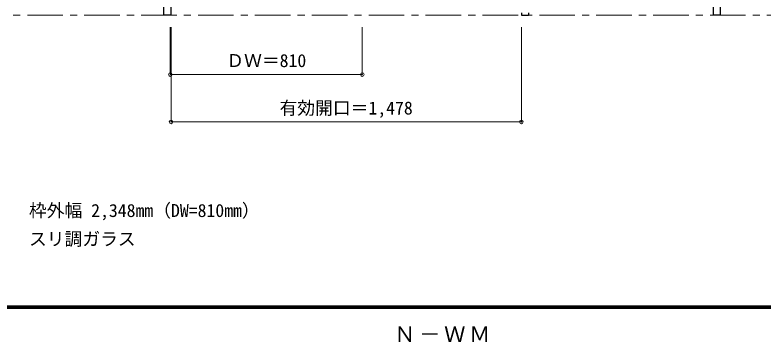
# Model space of a CAD drawing. Units: millimetres, scale not verified. Extents: x -6000 to 5700, y -4307 to 4260.
# Drawn here: x -1702 to 1454, y 40 to 1420 of the extents above; entities that cross this region are included whole.
import ezdxf
from ezdxf.enums import TextEntityAlignment as Align

# ---------------------------------------------------------------- set-up
doc = ezdxf.new("R2010")
doc.units = ezdxf.units.MM
doc.header["$LTSCALE"] = 30
doc.header["$PDMODE"] = 32
doc.header["$PDSIZE"] = 15
doc.linetypes.add('CHAIN1', pattern=[8, 5, -1, 1, -1])
for name, color, linetype, lineweight in [('0-1_通り芯', 7, 'CHAIN1', 18), ('0-4_枠', 3, 'Continuous', 25), ('0-B_寸法', 7, 'Continuous', 9), ('F-1_枠', 6, 'Continuous', 40)]:
    doc.layers.add(name, color=color, linetype=linetype, lineweight=lineweight)
doc.layers.add('0-A_文字', color=7, linetype='Continuous')
doc.styles.add('ＭＳ ゴシック', font='')
doc.styles.get('ＭＳ ゴシック').set_extended_font_data('MS Gothic')

msp = doc.modelspace()

# ---------------------------------------------------------------- linework, layer by layer
at = {"layer": '0-1_通り芯'}
msp.add_line((-5490, 1418), (5690, 1418), dxfattribs=at)
at = {"layer": '0-4_枠'}
for p, q in [((-1044, 1418), (-1044, 3453)), ((1244, 1418), (1244, 3453)), ((1274, 1418), (1274, 3453)), ((434, 1428.5), (434, 1418)), ((464, 1428.5), (464, 1418)), ((434, 1418), (464, 1418)), ((1274, 1418), (1244, 1418))]:
    msp.add_line(p, q, dxfattribs=at)
msp.add_lwpolyline([(-1044, 1418), (-1074, 1418), (-1074, 3453)], dxfattribs=at)
at = {"layer": '0-B_寸法', "color": 4}
for p, q in [((-1047, 1168), (-1047, 1368)), ((-1044, 968), (-1044, 1368)), ((-237, 1168), (-237, 1368)), ((434, 968), (434, 1368)), ((-237, 1168), (-1047, 1168)), ((-1044, 968), (434, 968))]:
    msp.add_line(p, q, dxfattribs=at)
at = {"layer": '0-B_寸法'}
for p in [(-1047, 1168), (-237, 1168), (-1044, 968), (434, 968)]:
    msp.add_point(p, dxfattribs=at)
at = {"layer": 'F-1_枠'}
for p, q in [((-6000, 190.5), (5700, 190.5)), ((-6000, 187.5), (5700, 187.5)), ((-6000, 184.5), (5700, 184.5))]:
    msp.add_line(p, q, dxfattribs=at)

# ---------------------------------------------------------------- texts
at = {"layer": '0-A_文字', "style": 'ＭＳ ゴシック'}
for s, p in [('枠外幅 2,348mm（DW=810mm）', (-1643.33, 550.5)), ('スリ調ガラス', (-1643.33, 430.5))]:
    msp.add_text(s, height=54.99, dxfattribs=at).set_placement(p, align=Align.BOTTOM_LEFT)
at = {"layer": '0-A_文字', "insert": (-102.5, 39.5), "char_height": 65.98, "attachment_point": 7, "style": 'ＭＳ ゴシック'}
msp.add_mtext('\\T1.17;Ｎ－ＷＭ', dxfattribs=at)
at = {"layer": '0-B_寸法', "style": 'ＭＳ ゴシック'}
for s, p in [('ＤＷ＝810', (-810.75, 1183)), ('有効開口＝1,478', (-586.25, 983))]:
    msp.add_text(s, height=54.99, dxfattribs=at).set_placement(p, align=Align.BOTTOM_LEFT)

doc.saveas('drawing.dxf')
